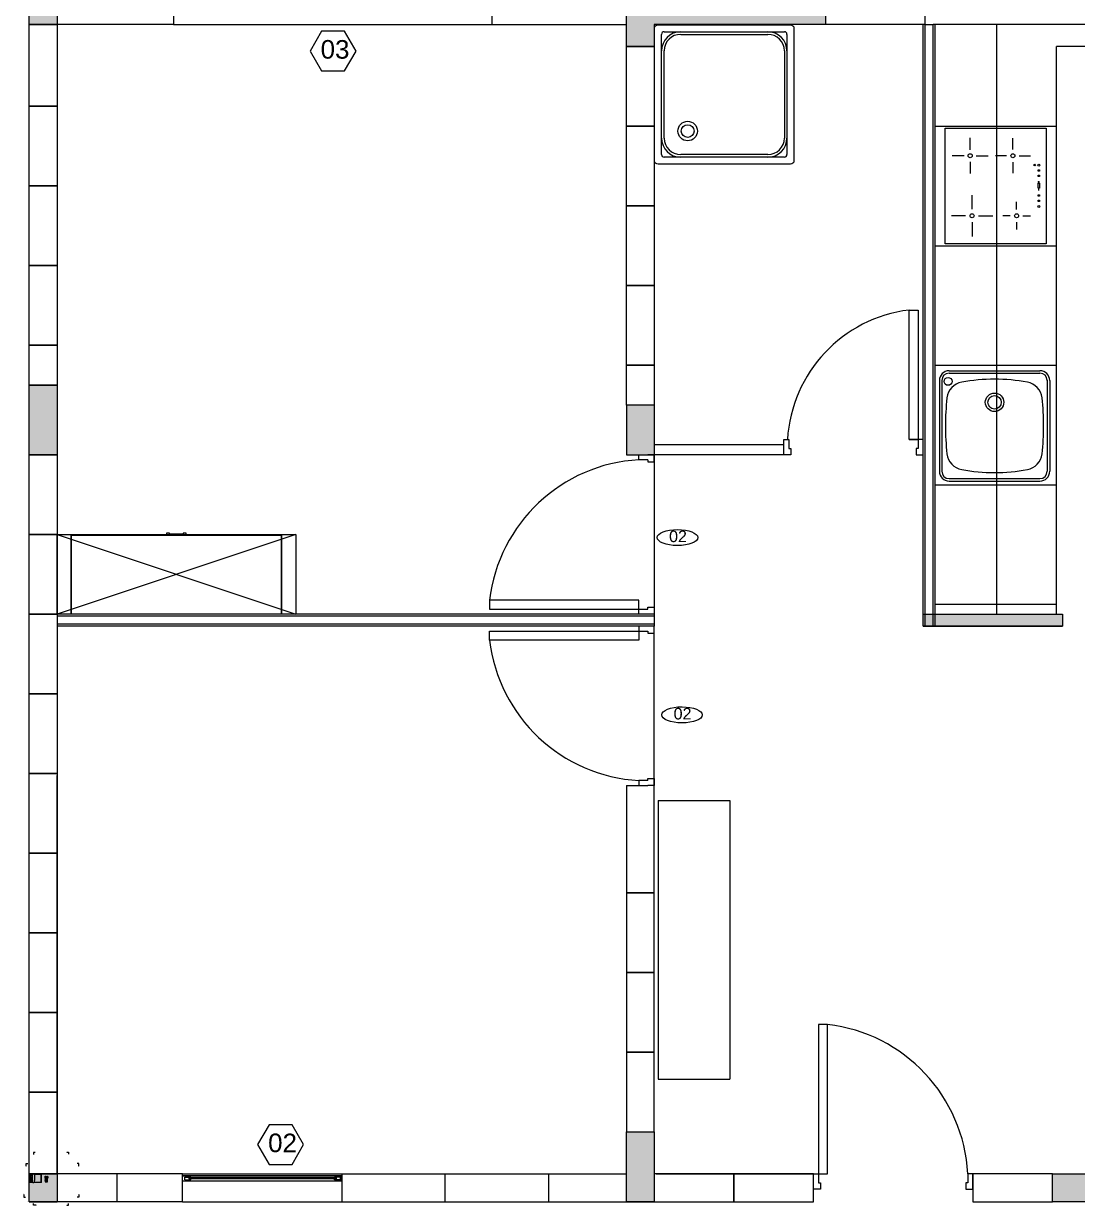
# Model space of a CAD drawing. Header units: inches. Extents: x -1721 to -596, y -6348 to -3031.
# Drawn here: x -836.59 to -831.29, y -3188.34 to -3182.4 of the extents above; entities that cross this region are included whole.
import ezdxf

# ---------------------------------------------------------------- set-up
doc = ezdxf.new("R2010")
doc.units = ezdxf.units.IN
doc.header["$MEASUREMENT"] = 0
for name, color, linetype, lineweight in [('A-DOOR-FULL_Num_Penna__4', 4, 'Continuous', 18), ('A-FLOR-PATT_Num_Penna__8', 8, 'Continuous', 18), ('A-FURN-BATH_Num_Penna__251', 251, 'Continuous', 18), ('A-FURN_Num_Penna__251', 251, 'Continuous', 18), ('A-FURN_Num_Penna__252', 252, 'Continuous', 18), ('A-FURN_Num_Penna__6', 6, 'Continuous', 18), ('A-FURN_Num_Penna__8', 8, 'Continuous', 18), ('A-GLAZ-FULL_Num_Penna__4', 4, 'Continuous', 18), ('a-quote_Num_Penna__7', 7, 'Continuous', 18), ('A-WALL-FULL_Num_Penna__7', 7, 'Continuous', 18), ('linee di sezione_Num_Penna__3', 3, 'Continuous', 18)]:
    doc.layers.add(name, color=color, linetype=linetype, lineweight=lineweight)
doc.layers.add('A-FURN_Num_Penna__2', color=7, linetype='Continuous', lineweight=18, true_color=0x666666)
doc.layers.add('A-WALL-FULL_Num_Penna__2', color=7, linetype='Continuous', lineweight=18, true_color=0x666666)
doc.styles.add('GENERATED_STYLE_1', font='Arial.ttf')

msp = doc.modelspace()

# ---------------------------------------------------------------- hatches: boundary and pattern name
at = {"layer": 'A-FLOR-PATT_Num_Penna__8', "linetype": 'Continuous', "lineweight": 18}
for points in [[(-836.5582, -3182.2665), (-836.5582, -3182.4065), (-836.4182, -3182.4065), (-836.4182, -3182.2665)], [(-833.5582, -3182.2665), (-833.5582, -3182.5165), (-833.4182, -3182.5165), (-833.4182, -3182.4065), (-832.5582, -3182.4065), (-832.5582, -3182.2665)], [(-836.4182, -3184.2165), (-836.5582, -3184.2165), (-836.5582, -3184.5665), (-836.4182, -3184.5665)], [(-833.4182, -3184.5665), (-833.4182, -3184.3165), (-833.5582, -3184.3165), (-833.5582, -3184.5665)], [(-833.4182, -3187.9665), (-833.5582, -3187.9665), (-833.5582, -3188.3165), (-833.4182, -3188.3165)], [(-836.5582, -3188.1765), (-836.5582, -3188.3165), (-836.4182, -3188.3165), (-836.4182, -3188.1765)], [(-835.7716, -3188.2128), (-835.7716, -3188.2103), (-835.7857, -3188.2103), (-835.7857, -3188.189), (-835.7716, -3188.189), (-835.7716, -3188.1865), (-835.7882, -3188.1865), (-835.7882, -3188.2128)], [(-835.0049, -3188.2128), (-834.9882, -3188.2128), (-834.9882, -3188.1865), (-835.0049, -3188.1865), (-835.0049, -3188.189), (-834.9907, -3188.189), (-834.9907, -3188.2103), (-835.0049, -3188.2103)], [(-831.4182, -3188.1765), (-831.4182, -3188.3165), (-830.4182, -3188.3165), (-830.4182, -3188.1765)]]:
    msp.add_hatch(color=8, dxfattribs=at).paths.add_polyline_path(points)
at = {"layer": 'A-FURN_Num_Penna__6', "linetype": 'Continuous', "lineweight": 0, "true_color": 0x3f003f}
msp.add_hatch(color=208, dxfattribs=at).paths.add_polyline_path([(-832.0682, -3185.3665), (-831.3682, -3185.3665), (-831.3682, -3185.4265), (-832.0682, -3185.4265)])
at = {"layer": 'a-quote_Num_Penna__7', "linetype": 'Continuous', "lineweight": 18}
for points in [[(-836.5277, -3188.0694), (-836.5232, -3188.0701), (-836.5277, -3188.0709)], [(-836.3688, -3188.0691), (-836.3734, -3188.0683), (-836.3688, -3188.0676)], [(-836.5727, -3188.1381), (-836.5734, -3188.1427), (-836.5742, -3188.1381)], [(-836.3075, -3188.1381), (-836.3083, -3188.1427), (-836.3091, -3188.1381)], [(-836.5859, -3188.2798), (-836.5852, -3188.2752), (-836.5844, -3188.2798)], [(-836.3091, -3188.2798), (-836.3083, -3188.2752), (-836.3075, -3188.2798)], [(-836.5229, -3188.3335), (-836.5183, -3188.3343), (-836.5229, -3188.335)], [(-836.3688, -3188.335), (-836.3734, -3188.3343), (-836.3688, -3188.3335)]]:
    msp.add_hatch(color=7, dxfattribs=at).paths.add_polyline_path(points)

# ---------------------------------------------------------------- linework, layer by layer
at = {"layer": 'A-DOOR-FULL_Num_Penna__4', "color": 4, "linetype": 'Continuous', "lineweight": 18}
for p, q in [((-832.1382, -3184.4895), (-832.1382, -3183.8395)), ((-832.1382, -3183.8395), (-832.0932, -3183.8395)), ((-832.0932, -3183.8395), (-832.0932, -3184.4895)), ((-832.1382, -3184.4895), (-832.0932, -3184.4895))]:
    msp.add_line(p, q, dxfattribs=at)
at = {"layer": 'A-DOOR-FULL_Num_Penna__4', "color": 4, "linetype": 'Continuous', "lineweight": 18, "flags": 128}
for points in [[(-834.2453, -3185.3415), (-833.4953, -3185.3415), (-833.4953, -3185.2965), (-834.2453, -3185.2965)], [(-834.2453, -3185.4515), (-833.4953, -3185.4515), (-833.4953, -3185.4965), (-834.2453, -3185.4965)], [(-832.5932, -3187.4265), (-832.5932, -3188.1765), (-832.5482, -3188.1765), (-832.5482, -3187.4265)]]:
    msp.add_lwpolyline(points, close=True, dxfattribs=at)
at = {"layer": 'A-DOOR-FULL_Num_Penna__4', "color": 4, "linetype": 'Continuous', "lineweight": 18}
for centre, radius, start, end in [((-832.0542, -3184.5307), 0.6963, 96.93278, 176.61016), ((-833.4522, -3185.3888), 0.7984, 93.09333, 173.36373), ((-833.4522, -3185.4042), 0.7984, 186.63627, 266.90667), ((-832.6405, -3188.2196), 0.7984, 3.09333, 83.36373)]:
    msp.add_arc(centre, radius, start, end, dxfattribs=at)
at = {"layer": 'A-FURN-BATH_Num_Penna__251', "color": 251, "linetype": 'Continuous', "lineweight": 18}
for p, q in [((-831.9375, -3184.1443), (-831.4812, -3184.1443)), ((-831.9375, -3184.1565), (-831.4812, -3184.1565)), ((-831.9863, -3184.1923), (-831.9863, -3184.6494)), ((-831.9741, -3184.1924), (-831.9741, -3184.6494)), ((-831.4446, -3184.1908), (-831.4446, -3184.6494)), ((-831.4324, -3184.1931), (-831.4324, -3184.6494)), ((-831.9375, -3184.686), (-831.4812, -3184.686)), ((-831.9375, -3184.6982), (-831.4812, -3184.6982)), ((-832.0082, -3184.7165), (-831.3982, -3184.7165))]:
    msp.add_line(p, q, dxfattribs=at)
for centre, radius in [((-831.9427, -3184.1978), 0.0198), ((-831.7093, -3184.3029), 0.0464), ((-831.7093, -3184.3029), 0.0336)]:
    msp.add_circle(centre, radius, dxfattribs=at)
for centre, radius, start, end in [((-831.9375, -3184.1931), 0.0488, 90.00195, 180.00195), ((-831.9375, -3184.1931), 0.0366, 90.00195, 180.00195), ((-831.4812, -3184.1931), 0.0488, 0.00195, 90.00195), ((-831.4812, -3184.1931), 0.0366, 0.00195, 90.00195), ((-831.8577, -3184.292), 0.0915, 100.38124, 172.77), ((-831.7093, -3185.102), 0.915, 90, 100.38124), ((-831.7093, -3185.102), 0.915, 79.61876, 90), ((-831.5609, -3184.292), 0.0915, 7.23, 79.61876), ((-830.5906, -3184.4212), 1.3652, 174.08223, 180.00097), ((-832.8281, -3184.4212), 1.3652, 359.99903, 5.91777), ((-830.5906, -3184.4213), 1.3652, 179.99903, 185.91777), ((-832.8281, -3184.4213), 1.3652, 354.08223, 0.00097), ((-831.8577, -3184.5505), 0.0915, 187.23, 259.61876), ((-831.5609, -3184.5505), 0.0915, 280.38124, 352.77), ((-831.9375, -3184.6494), 0.0488, 180, 270), ((-831.9375, -3184.6494), 0.0366, 180, 270), ((-831.7093, -3183.7405), 0.915, 259.61876, 270), ((-831.7093, -3183.7405), 0.915, 270, 280.38124), ((-831.4812, -3184.6494), 0.0488, 270, 0), ((-831.4812, -3184.6494), 0.0366, 270, 0)]:
    msp.add_arc(centre, radius, start, end, dxfattribs=at)
at = {"layer": 'A-FURN_Num_Penna__2', "color": 251, "linetype": 'Continuous', "lineweight": 18, "true_color": 0x666666, "flags": 128}
msp.add_lwpolyline([(-832.0682, -3185.3665), (-831.3682, -3185.3665), (-831.3682, -3185.4265), (-832.0682, -3185.4265)], close=True, dxfattribs=at)
at = {"layer": 'A-FURN_Num_Penna__251', "color": 251, "linetype": 'Continuous', "lineweight": 18}
for p, q in [((-831.3982, -3185.3665), (-831.3982, -3182.5165)), ((-830.5582, -3182.5165), (-831.3982, -3182.5165)), ((-831.9569, -3183.5065), (-831.9569, -3182.9265)), ((-831.9569, -3182.9265), (-831.4496, -3182.9265)), ((-831.4496, -3182.9265), (-831.4496, -3183.5065)), ((-831.8317, -3183.0345), (-831.8317, -3182.9746)), ((-831.6173, -3183.0331), (-831.6173, -3182.9769)), ((-831.8618, -3183.0646), (-831.9218, -3183.0646)), ((-831.8317, -3183.0947), (-831.8317, -3183.1547)), ((-831.8016, -3183.0646), (-831.7416, -3183.0646)), ((-831.6491, -3183.0649), (-831.7053, -3183.0649)), ((-831.6173, -3183.0966), (-831.6173, -3183.1528)), ((-831.5856, -3183.0649), (-831.5294, -3183.0649)), ((-831.4902, -3183.1425), (-831.4902, -3183.1358)), ((-831.4902, -3183.1358), (-831.4835, -3183.1358)), ((-831.4835, -3183.1425), (-831.4902, -3183.1425)), ((-831.4902, -3183.1697), (-831.4902, -3183.163)), ((-831.4902, -3183.163), (-831.4835, -3183.163)), ((-831.4835, -3183.1358), (-831.4835, -3183.1425)), ((-831.4835, -3183.163), (-831.4835, -3183.1697)), ((-831.4911, -3183.1963), (-831.4832, -3183.1963)), ((-831.4909, -3183.2279), (-831.4909, -3183.2023)), ((-831.4909, -3183.2023), (-831.4835, -3183.2023)), ((-831.4835, -3183.1697), (-831.4902, -3183.1697)), ((-831.4871, -3183.2003), (-831.4871, -3183.1928)), ((-831.4835, -3183.2023), (-831.4835, -3183.2279)), ((-831.8221, -3183.3336), (-831.8221, -3183.2624)), ((-831.4835, -3183.2279), (-831.4909, -3183.2279)), ((-831.4902, -3183.2673), (-831.4902, -3183.2606)), ((-831.4902, -3183.2606), (-831.4835, -3183.2606)), ((-831.4835, -3183.2673), (-831.4902, -3183.2673)), ((-831.4876, -3183.2388), (-831.4876, -3183.231)), ((-831.4835, -3183.2606), (-831.4835, -3183.2673)), ((-831.5985, -3183.3342), (-831.5985, -3183.2967)), ((-831.4902, -3183.2951), (-831.4902, -3183.2884)), ((-831.4902, -3183.2884), (-831.4835, -3183.2884)), ((-831.4835, -3183.2951), (-831.4902, -3183.2951)), ((-831.4835, -3183.2884), (-831.4835, -3183.2951)), ((-831.8549, -3183.3663), (-831.9261, -3183.3663)), ((-831.8221, -3183.3991), (-831.8221, -3183.4703)), ((-831.7894, -3183.3663), (-831.7182, -3183.3663)), ((-831.6306, -3183.3663), (-831.6681, -3183.3663)), ((-831.5985, -3183.3984), (-831.5985, -3183.4359)), ((-831.5664, -3183.3663), (-831.529, -3183.3663)), ((-831.4496, -3183.5065), (-831.9569, -3183.5065)), ((-832.0082, -3184.1165), (-831.3982, -3184.1165)), ((-832.0082, -3185.3165), (-831.3982, -3185.3165)), ((-833.3982, -3186.3015), (-833.3982, -3187.7015)), ((-833.3982, -3186.3015), (-833.0382, -3186.3015)), ((-833.0382, -3186.3015), (-833.0382, -3187.7015)), ((-833.3982, -3187.7015), (-833.0382, -3187.7015))]:
    msp.add_line(p, q, dxfattribs=at)
for centre, radius in [((-831.8317, -3183.0646), 0.0101), ((-831.6173, -3183.0649), 0.0101), ((-831.5073, -3183.1118), 0.00389), ((-831.4868, -3183.1118), 0.00521), ((-831.4868, -3183.3192), 0.00521), ((-831.8221, -3183.3663), 0.0101), ((-831.5985, -3183.3663), 0.0101)]:
    msp.add_circle(centre, radius, dxfattribs=at)
at = {"layer": 'A-FURN_Num_Penna__252', "color": 252, "linetype": 'Continuous', "lineweight": 18}
for p, q in [((-831.6982, -3185.3665), (-831.6982, -3182.4065)), ((-832.0082, -3182.9165), (-831.3982, -3182.9165)), ((-832.0082, -3183.5165), (-831.3982, -3183.5165))]:
    msp.add_line(p, q, dxfattribs=at)
at = {"layer": 'A-FURN_Num_Penna__6', "color": 6, "linetype": 'Continuous', "lineweight": 18}
for p, q in [((-832.0082, -3184.7165), (-831.3982, -3184.7165)), ((-833.4183, -3185.3665), (-833.4182, -3185.3665)), ((-832.0682, -3185.3665), (-831.3682, -3185.3665)), ((-832.0082, -3185.3971), (-832.0081, -3185.3971)), ((-831.3682, -3185.3665), (-831.3682, -3185.4265)), ((-833.4183, -3185.4265), (-833.4182, -3185.4265)), ((-832.0682, -3185.4265), (-831.3682, -3185.4265))]:
    msp.add_line(p, q, dxfattribs=at)
at = {"layer": 'A-FURN_Num_Penna__8', "color": 8, "linetype": 'Continuous', "lineweight": 18}
for p, q in [((-835.8331, -3182.4065), (-834.2331, -3182.4065)), ((-835.8331, -3182.4065), (-835.0331, -3182.4065)), ((-835.0331, -3182.4065), (-834.2331, -3182.4065)), ((-833.3687, -3182.4421), (-832.7649, -3182.4421)), ((-832.0582, -3182.4065), (-832.5582, -3182.4065)), ((-832.0082, -3183.4865), (-832.0082, -3182.4065)), ((-833.3818, -3183.059), (-833.3818, -3182.4553)), ((-833.2856, -3182.4553), (-832.8481, -3182.4553)), ((-832.7518, -3182.4553), (-832.7518, -3183.059)), ((-833.3687, -3182.9759), (-833.3687, -3182.5384)), ((-832.7649, -3182.5384), (-832.7649, -3182.9759)), ((-832.7649, -3183.0721), (-833.3687, -3183.0721)), ((-832.8481, -3183.059), (-833.2856, -3183.059)), ((-832.0932, -3184.4895), (-832.1382, -3184.4895)), ((-833.4182, -3184.5665), (-833.4182, -3185.3665)), ((-836.4182, -3184.9665), (-835.2192, -3185.3665)), ((-835.2192, -3184.9665), (-836.4182, -3185.3665)), ((-835.8536, -3184.9627), (-835.8443, -3184.9627)), ((-835.7895, -3184.9627), (-835.7839, -3184.9627)), ((-833.4182, -3186.2265), (-833.4182, -3185.4265)), ((-836.5543, -3188.1986), (-836.5543, -3188.1799)), ((-836.5543, -3188.2189), (-836.5543, -3188.1994)), ((-836.5538, -3188.1986), (-836.5538, -3188.1799)), ((-836.5538, -3188.2189), (-836.5538, -3188.1994)), ((-836.5518, -3188.1799), (-836.5518, -3188.1986)), ((-836.5518, -3188.1994), (-836.5517, -3188.2055)), ((-836.499, -3188.1799), (-836.499, -3188.2189)), ((-836.4983, -3188.1986), (-836.4983, -3188.1799)), ((-836.4983, -3188.2189), (-836.4983, -3188.1994)), ((-836.4976, -3188.1986), (-836.4976, -3188.18)), ((-836.4976, -3188.2189), (-836.4976, -3188.1994)), ((-836.4967, -3188.1986), (-836.4967, -3188.1799)), ((-836.4967, -3188.2189), (-836.4967, -3188.1994)), ((-836.4785, -3188.1883), (-836.4739, -3188.1883)), ((-836.4785, -3188.2008), (-836.4785, -3188.1883)), ((-836.4739, -3188.2008), (-836.4785, -3188.2008)), ((-836.4785, -3188.2039), (-836.4785, -3188.2158)), ((-836.467, -3188.2028), (-836.4774, -3188.2028)), ((-836.4771, -3188.2109), (-836.4771, -3188.2088)), ((-836.4736, -3188.2095), (-836.4764, -3188.2088)), ((-836.4764, -3188.2109), (-836.4736, -3188.2102)), ((-836.4757, -3188.209), (-836.4757, -3188.2048)), ((-836.4757, -3188.2149), (-836.4757, -3188.2107)), ((-836.4752, -3188.2042), (-836.4678, -3188.2042)), ((-836.4739, -3188.1883), (-836.4739, -3188.2008)), ((-836.4734, -3188.1986), (-836.4739, -3188.1986)), ((-836.4739, -3188.1997), (-836.4734, -3188.1997)), ((-836.4736, -3188.2102), (-836.4736, -3188.2095)), ((-836.4734, -3188.1929), (-836.4727, -3188.1929)), ((-836.4734, -3188.1929), (-836.4734, -3188.1963)), ((-836.4734, -3188.1963), (-836.4727, -3188.1963)), ((-836.4734, -3188.1997), (-836.4734, -3188.1986)), ((-836.4673, -3188.2048), (-836.4673, -3188.2149)), ((-836.4659, -3188.2158), (-836.4659, -3188.2039)), ((-835.7882, -3188.1765), (-834.9882, -3188.1765)), ((-836.5517, -3188.2145), (-836.5517, -3188.2189)), ((-836.5321, -3188.2189), (-836.499, -3188.2189)), ((-836.4774, -3188.2168), (-836.467, -3188.2168)), ((-836.4678, -3188.2154), (-836.4752, -3188.2154)), ((-836.5682, -3188.3165), (-836.5683, -3188.3165)), ((-835.7882, -3188.3165), (-834.9882, -3188.3165)), ((-835.7882, -3188.3165), (-834.9882, -3188.3165))]:
    msp.add_line(p, q, dxfattribs=at)
at = {"layer": 'A-FURN_Num_Penna__8', "color": 8, "linetype": 'Continuous', "lineweight": 18, "flags": 128}
msp.add_lwpolyline([(-833.4168, -3182.4246, -0.414214), (-833.3993, -3182.4071), (-832.7343, -3182.4071, -0.414214), (-832.7168, -3182.4246), (-832.7168, -3183.0896, -0.414214), (-832.7343, -3183.1071), (-833.3993, -3183.1071, -0.414214), (-833.4168, -3183.0896)], format="xyb", close=True, dxfattribs=at)
msp.add_lwpolyline([(-833.4168, -3182.4246, -0.414214), (-833.3993, -3182.4071), (-832.7343, -3182.4071, -0.414214), (-832.7168, -3182.4246), (-832.7168, -3183.0896, -0.414214), (-832.7343, -3183.1071), (-833.3993, -3183.1071, -0.414214), (-833.4168, -3183.0896)], format="xyb", close=True, dxfattribs=at)
for points in [[(-835.2901, -3184.9665), (-835.2901, -3185.3665), (-835.2901, -3184.9715), (-836.3473, -3184.9715), (-836.3473, -3185.3665), (-836.3473, -3184.9665), (-835.2901, -3184.9665), (-835.2192, -3184.9665), (-835.2192, -3185.3665), (-836.4182, -3185.3665), (-836.4182, -3184.9665), (-836.3473, -3184.9665)], [(-835.8535, -3184.9665), (-835.8535, -3184.9602), (-835.8684, -3184.9602), (-835.8684, -3184.9665)], [(-835.7839, -3184.9652), (-835.7895, -3184.9652), (-835.8158, -3184.9652), (-835.8443, -3184.9652), (-835.8536, -3184.9652)], [(-835.8443, -3184.9652), (-835.8443, -3184.9627), (-835.8158, -3184.9627), (-835.7895, -3184.9627), (-835.7895, -3184.9652)], [(-835.7689, -3184.9665), (-835.7689, -3184.9602), (-835.7839, -3184.9602), (-835.7839, -3184.9665)], [(-836.5543, -3188.1791), (-836.5407, -3188.1791)], [(-836.5414, -3188.1799), (-836.5543, -3188.1799)], [(-836.5543, -3188.1986), (-836.5518, -3188.1986)], [(-836.5518, -3188.1994), (-836.5543, -3188.1994)], [(-836.5519, -3188.1871), (-836.5519, -3188.1861), (-836.5518, -3188.1851), (-836.5518, -3188.1842), (-836.5517, -3188.1833), (-836.5516, -3188.1826), (-836.5515, -3188.1819), (-836.5514, -3188.1814), (-836.5512, -3188.1811), (-836.551, -3188.1808), (-836.5508, -3188.1807), (-836.5505, -3188.1806), (-836.5502, -3188.1806), (-836.5499, -3188.1806), (-836.5495, -3188.1807)], [(-836.5495, -3188.1806), (-836.5491, -3188.1807), (-836.5486, -3188.1808), (-836.5482, -3188.1809), (-836.5477, -3188.181), (-836.5473, -3188.1811), (-836.5468, -3188.1812), (-836.5464, -3188.1813), (-836.546, -3188.1813), (-836.5457, -3188.1814), (-836.5455, -3188.1814), (-836.5452, -3188.1814), (-836.545, -3188.1814), (-836.5449, -3188.1814), (-836.5448, -3188.1814), (-836.5447, -3188.1814), (-836.5446, -3188.1815), (-836.5445, -3188.1815), (-836.5445, -3188.1816), (-836.5445, -3188.1817), (-836.5444, -3188.1819), (-836.5444, -3188.182), (-836.5444, -3188.1823), (-836.5444, -3188.1825), (-836.5444, -3188.1828), (-836.5444, -3188.1831), (-836.5443, -3188.1834), (-836.5443, -3188.1838), (-836.5443, -3188.1842), (-836.5442, -3188.1846), (-836.5442, -3188.185), (-836.5441, -3188.1855), (-836.5441, -3188.1859), (-836.544, -3188.1864), (-836.544, -3188.1869), (-836.5439, -3188.1873), (-836.5438, -3188.1878), (-836.5438, -3188.1883), (-836.5437, -3188.1888), (-836.5437, -3188.1893), (-836.5437, -3188.1899), (-836.5437, -3188.1904), (-836.5437, -3188.191), (-836.5437, -3188.1915), (-836.5438, -3188.1921), (-836.5438, -3188.1926), (-836.5439, -3188.1932), (-836.5439, -3188.1937), (-836.544, -3188.1943), (-836.544, -3188.1948), (-836.544, -3188.1953), (-836.544, -3188.1958), (-836.5441, -3188.1962), (-836.5441, -3188.1966), (-836.5442, -3188.197), (-836.5443, -3188.1973), (-836.5444, -3188.1976), (-836.5446, -3188.1978), (-836.5447, -3188.1979), (-836.545, -3188.198), (-836.5452, -3188.1981), (-836.5455, -3188.1981), (-836.5458, -3188.1981), (-836.5461, -3188.1981), (-836.5464, -3188.198), (-836.5467, -3188.1979), (-836.5471, -3188.1979), (-836.5474, -3188.1978), (-836.5478, -3188.1977), (-836.5481, -3188.1976), (-836.5484, -3188.1975), (-836.5487, -3188.1975), (-836.5489, -3188.1974), (-836.5491, -3188.1974), (-836.5493, -3188.1974), (-836.5494, -3188.1974), (-836.5495, -3188.1974), (-836.5496, -3188.1974), (-836.5497, -3188.1974), (-836.5498, -3188.1974), (-836.5499, -3188.1975), (-836.5501, -3188.1975), (-836.5502, -3188.1975), (-836.5504, -3188.1975), (-836.5505, -3188.1975), (-836.5507, -3188.1975), (-836.5508, -3188.1975), (-836.551, -3188.1975), (-836.5511, -3188.1976), (-836.5512, -3188.1975), (-836.5512, -3188.1975), (-836.5513, -3188.1975), (-836.5514, -3188.1974), (-836.5514, -3188.1972), (-836.5514, -3188.1969), (-836.5515, -3188.1966), (-836.5515, -3188.1962), (-836.5515, -3188.1956), (-836.5516, -3188.1949), (-836.5516, -3188.1941), (-836.5517, -3188.1933), (-836.5518, -3188.1923), (-836.5518, -3188.1913), (-836.5518, -3188.1903), (-836.5519, -3188.1892), (-836.5519, -3188.1871)], [(-836.5495, -3188.2173), (-836.5491, -3188.2172), (-836.5486, -3188.2171), (-836.5482, -3188.217), (-836.5477, -3188.2169), (-836.5473, -3188.2168), (-836.5468, -3188.2168), (-836.5464, -3188.2167), (-836.546, -3188.2166), (-836.5457, -3188.2166), (-836.5455, -3188.2166), (-836.5452, -3188.2165), (-836.545, -3188.2165), (-836.5449, -3188.2165), (-836.5448, -3188.2165), (-836.5447, -3188.2165), (-836.5446, -3188.2165), (-836.5445, -3188.2164), (-836.5445, -3188.2163), (-836.5445, -3188.2162), (-836.5444, -3188.2161), (-836.5444, -3188.2159), (-836.5444, -3188.2157), (-836.5444, -3188.2154), (-836.5444, -3188.2152), (-836.5444, -3188.2149), (-836.5443, -3188.2145), (-836.5443, -3188.2142), (-836.5443, -3188.2138), (-836.5442, -3188.2133), (-836.5442, -3188.2129), (-836.5441, -3188.2125), (-836.5441, -3188.212), (-836.544, -3188.2115), (-836.544, -3188.2111), (-836.5439, -3188.2106), (-836.5438, -3188.2101), (-836.5438, -3188.2096), (-836.5437, -3188.2091), (-836.5437, -3188.2086), (-836.5437, -3188.2081), (-836.5437, -3188.2075), (-836.5437, -3188.207), (-836.5437, -3188.2064), (-836.5438, -3188.2059), (-836.5438, -3188.2053), (-836.5439, -3188.2048), (-836.5439, -3188.2042), (-836.544, -3188.2037), (-836.544, -3188.2031), (-836.544, -3188.2026), (-836.544, -3188.2022), (-836.5441, -3188.2017), (-836.5441, -3188.2013), (-836.5442, -3188.2009), (-836.5443, -3188.2006), (-836.5444, -3188.2003), (-836.5446, -3188.2001), (-836.5447, -3188.2), (-836.545, -3188.1999), (-836.5452, -3188.1998), (-836.5455, -3188.1998), (-836.5458, -3188.1998), (-836.5461, -3188.1999), (-836.5464, -3188.1999), (-836.5467, -3188.2), (-836.5471, -3188.2001), (-836.5474, -3188.2002), (-836.5478, -3188.2003), (-836.5481, -3188.2003), (-836.5484, -3188.2004), (-836.5487, -3188.2005), (-836.5489, -3188.2005), (-836.5491, -3188.2006), (-836.5493, -3188.2006), (-836.5494, -3188.2006), (-836.5495, -3188.2006), (-836.5496, -3188.2006), (-836.5497, -3188.2005), (-836.5498, -3188.2005), (-836.5499, -3188.2005), (-836.5501, -3188.2005), (-836.5502, -3188.2004), (-836.5504, -3188.2004), (-836.5505, -3188.2004), (-836.5507, -3188.2004), (-836.5508, -3188.2004), (-836.551, -3188.2004), (-836.5511, -3188.2004), (-836.5512, -3188.2004), (-836.5512, -3188.2004), (-836.5513, -3188.2005), (-836.5514, -3188.2006), (-836.5514, -3188.2007), (-836.5514, -3188.201), (-836.5515, -3188.2013), (-836.5515, -3188.2018), (-836.5515, -3188.2023), (-836.5516, -3188.203), (-836.5516, -3188.2038), (-836.5517, -3188.2047), (-836.5518, -3188.2056), (-836.5518, -3188.2066), (-836.5518, -3188.2076), (-836.5519, -3188.2087), (-836.5519, -3188.2108)], [(-836.5322, -3188.1791), (-836.4963, -3188.1791)], [(-836.4963, -3188.1799), (-836.5312, -3188.1799)], [(-836.499, -3188.1986), (-836.4963, -3188.1986)], [(-836.4963, -3188.1994), (-836.499, -3188.1994)], [(-836.5543, -3188.2189), (-836.5425, -3188.2189)], [(-836.5395, -3188.2197), (-836.5543, -3188.2197)], [(-836.5519, -3188.2108), (-836.5519, -3188.2119), (-836.5518, -3188.2129), (-836.5518, -3188.2138), (-836.5517, -3188.2147), (-836.5516, -3188.2154), (-836.5515, -3188.2161), (-836.5514, -3188.2165), (-836.5512, -3188.2169), (-836.551, -3188.2172), (-836.5508, -3188.2173), (-836.5505, -3188.2174), (-836.5502, -3188.2174), (-836.5499, -3188.2174), (-836.5495, -3188.2173)], [(-836.4963, -3188.2197), (-836.5344, -3188.2197)], [(-836.5332, -3188.2189), (-836.4963, -3188.2189)]]:
    msp.add_lwpolyline(points, dxfattribs=at)
msp.add_lwpolyline([(-836.5375, -3188.22), (-836.5368, -3188.2201), (-836.5361, -3188.2201), (-836.5354, -3188.22), (-836.5347, -3188.2199), (-836.5341, -3188.2196), (-836.5335, -3188.2192), (-836.5329, -3188.2186), (-836.5324, -3188.2179), (-836.532, -3188.2169), (-836.5316, -3188.2158), (-836.5312, -3188.2146), (-836.5309, -3188.2133), (-836.5307, -3188.2119), (-836.5305, -3188.2104), (-836.5303, -3188.2089), (-836.5301, -3188.2074), (-836.53, -3188.2059), (-836.5299, -3188.2045), (-836.5298, -3188.203), (-836.5298, -3188.2016), (-836.5298, -3188.2002), (-836.5297, -3188.1987), (-836.5298, -3188.1972), (-836.5298, -3188.1957), (-836.5298, -3188.1942), (-836.5299, -3188.1927), (-836.53, -3188.1911), (-836.53, -3188.1896), (-836.5301, -3188.1882), (-836.5302, -3188.1868), (-836.5303, -3188.1856), (-836.5303, -3188.1844), (-836.5304, -3188.1834), (-836.5305, -3188.1825), (-836.5306, -3188.1817), (-836.5307, -3188.181), (-836.5309, -3188.1804), (-836.5312, -3188.1799), (-836.5315, -3188.1795), (-836.532, -3188.1792), (-836.5326, -3188.1789), (-836.5333, -3188.1787), (-836.5341, -3188.1785), (-836.5349, -3188.1783), (-836.5358, -3188.1783), (-836.5367, -3188.1782), (-836.5376, -3188.1782), (-836.5384, -3188.1783), (-836.5392, -3188.1784), (-836.54, -3188.1787), (-836.5406, -3188.1791), (-836.5413, -3188.1797), (-836.5418, -3188.1807), (-836.5423, -3188.182), (-836.5427, -3188.1837), (-836.543, -3188.186), (-836.5432, -3188.1888), (-836.5434, -3188.192), (-836.5435, -3188.1955), (-836.5435, -3188.1992), (-836.5435, -3188.2028), (-836.5435, -3188.2062), (-836.5435, -3188.2094), (-836.5434, -3188.2121), (-836.5434, -3188.2142), (-836.5434, -3188.2158), (-836.5433, -3188.217), (-836.5432, -3188.2178), (-836.5431, -3188.2183), (-836.5429, -3188.2186), (-836.5427, -3188.2188), (-836.5424, -3188.2189), (-836.542, -3188.2191), (-836.5415, -3188.2192), (-836.5409, -3188.2194), (-836.5403, -3188.2195), (-836.5396, -3188.2197), (-836.539, -3188.2198), (-836.5382, -3188.22)], close=True, dxfattribs=at)
for points in [[(-836.4688, -3188.1989, 0.063415), (-836.4661, -3188.1985, 0.076468), (-836.464, -3188.1976, 0.107136), (-836.4624, -3188.1961, 0.147373), (-836.462, -3188.1946, 0.147373), (-836.4624, -3188.1931, 0.107136), (-836.464, -3188.1916, 0.076468), (-836.4661, -3188.1907, 0.063415), (-836.4688, -3188.1903)], [(-836.4688, -3188.1971, 0.063415), (-836.4665, -3188.1969, 0.076468), (-836.4649, -3188.1962, 0.107136), (-836.4639, -3188.1952, 0.147373), (-836.4637, -3188.1946, 0.147373), (-836.4639, -3188.194, 0.107136), (-836.4649, -3188.193, 0.076468), (-836.4665, -3188.1923, 0.063415), (-836.4688, -3188.192)]]:
    msp.add_lwpolyline(points, format="xyb", dxfattribs=at)
at = {"layer": 'A-FURN_Num_Penna__8', "color": 8, "linetype": 'Continuous', "lineweight": 18}
for centre, radius in [((-833.2506, -3182.9409), 0.049), ((-833.2506, -3182.9409), 0.032), ((-836.4767, -3188.2081), 0.000698), ((-836.4718, -3188.2098), 0.000698), ((-836.4767, -3188.2116), 0.000698)]:
    msp.add_circle(centre, radius, dxfattribs=at)
for centre, radius, start, end in [((-833.2856, -3182.5384), 0.0962, 90, 180), ((-833.3687, -3182.4553), 0.0131, 90, 180), ((-832.8481, -3182.5384), 0.0962, 0, 90), ((-832.7649, -3182.4553), 0.0131, 0, 90), ((-833.2856, -3182.5384), 0.0831, 90, 180), ((-832.8481, -3182.5384), 0.0831, 0, 90), ((-833.2856, -3182.9759), 0.0962, 180, 270), ((-833.2856, -3182.9759), 0.0831, 180, 270), ((-832.8481, -3182.9759), 0.0962, 270, 0), ((-832.8481, -3182.9759), 0.0831, 270, 0), ((-833.3687, -3183.059), 0.0131, 180, 270), ((-832.7649, -3183.059), 0.0131, 270, 0), ((-836.5543, -3188.1795), 0.000422, 90, 270), ((-836.5543, -3188.199), 0.000422, 90, 270), ((-836.5518, -3188.1795), 0.000422, 270, 90), ((-836.5518, -3188.199), 0.000422, 270, 90), ((-836.499, -3188.1795), 0.000422, 90, 270), ((-836.497, -3188.1795), 0.000422, 90, 270), ((-836.4963, -3188.1795), 0.000422, 270, 90), ((-836.4963, -3188.199), 0.000422, 270, 90), ((-836.4774, -3188.2039), 0.00105, 90, 180), ((-836.4752, -3188.2048), 0.000524, 90, 180), ((-836.4688, -3188.1946), 0.00427, 90, 156.42182), ((-836.4688, -3188.1946), 0.00427, 203.57818, 270), ((-836.4688, -3188.1946), 0.00256, 90, 270), ((-836.4678, -3188.2048), 0.000524, 0, 90), ((-836.467, -3188.2039), 0.00105, 0, 90), ((-836.5543, -3188.2193), 0.000422, 90, 270), ((-836.5518, -3188.2193), 0.000422, 270, 90), ((-836.499, -3188.2193), 0.000422, 90, 270), ((-836.497, -3188.2193), 0.000422, 90, 270), ((-836.4963, -3188.2193), 0.000422, 270, 90), ((-836.4774, -3188.2158), 0.00105, 180, 270), ((-836.4752, -3188.2149), 0.000524, 180, 270), ((-836.4678, -3188.2149), 0.000524, 270, 0), ((-836.467, -3188.2158), 0.00105, 270, 0)]:
    msp.add_arc(centre, radius, start, end, dxfattribs=at)
at = {"layer": 'A-GLAZ-FULL_Num_Penna__4', "color": 4, "linetype": 'Continuous', "lineweight": 18}
for p, q in [((-835.7882, -3188.1865), (-835.0049, -3188.1865)), ((-834.9882, -3188.1865), (-835.7882, -3188.1865)), ((-835.776, -3188.2063), (-835.776, -3188.193)), ((-835.776, -3188.193), (-835.7468, -3188.193)), ((-835.776, -3188.2063), (-835.7468, -3188.2063)), ((-835.0141, -3188.1971), (-835.7568, -3188.1971)), ((-835.7568, -3188.1971), (-835.7568, -3188.2021)), ((-835.0141, -3188.2021), (-835.7568, -3188.2021)), ((-835.7468, -3188.1971), (-835.7468, -3188.193)), ((-835.7468, -3188.2063), (-835.7468, -3188.2021)), ((-834.9949, -3188.193), (-835.0241, -3188.193)), ((-835.0241, -3188.1971), (-835.0241, -3188.193)), ((-835.0241, -3188.2063), (-835.0241, -3188.2021)), ((-834.9949, -3188.2063), (-835.0241, -3188.2063)), ((-835.0141, -3188.2021), (-835.0141, -3188.1971)), ((-835.0049, -3188.1865), (-834.9882, -3188.1865)), ((-835.0049, -3188.189), (-835.0049, -3188.1865)), ((-835.0049, -3188.2128), (-835.0049, -3188.2103)), ((-835.0049, -3188.2103), (-834.9907, -3188.2103)), ((-834.9949, -3188.2063), (-834.9949, -3188.193)), ((-834.9907, -3188.2103), (-834.9907, -3188.189)), ((-834.9882, -3188.2128), (-835.7882, -3188.2128))]:
    msp.add_line(p, q, dxfattribs=at)
at = {"layer": 'a-quote_Num_Penna__7', "color": 7, "linetype": 'Continuous', "lineweight": 18}
for p, q in [((-836.5277, -3188.0701), (-836.5365, -3188.0701)), ((-836.5365, -3188.0701), (-836.5365, -3188.0793)), ((-836.3688, -3188.0683), (-836.36, -3188.0683)), ((-836.36, -3188.0683), (-836.36, -3188.0775)), ((-836.5734, -3188.1381), (-836.5734, -3188.1245)), ((-836.5734, -3188.1245), (-836.5643, -3188.1245)), ((-836.3083, -3188.1245), (-836.3174, -3188.1245)), ((-836.3083, -3188.1381), (-836.3083, -3188.1245)), ((-836.5852, -3188.2798), (-836.5852, -3188.2934)), ((-836.5852, -3188.2934), (-836.576, -3188.2934)), ((-836.5365, -3188.3343), (-836.5365, -3188.3251)), ((-836.36, -3188.3343), (-836.36, -3188.3251)), ((-836.3083, -3188.2934), (-836.3174, -3188.2934)), ((-836.3083, -3188.2798), (-836.3083, -3188.2934)), ((-836.5229, -3188.3343), (-836.5365, -3188.3343)), ((-836.3688, -3188.3343), (-836.36, -3188.3343))]:
    msp.add_line(p, q, dxfattribs=at)
at = {"layer": 'A-WALL-FULL_Num_Penna__2', "color": 251, "linetype": 'Continuous', "lineweight": 18, "true_color": 0x666666}
msp.add_line((-836.4182, -3188.1765), (-836.4182, -3186.1765), dxfattribs=at)
at = {"layer": 'A-WALL-FULL_Num_Penna__7', "color": 7, "linetype": 'Continuous', "lineweight": 18}
for p, q in [((-836.5582, -3182.8165), (-836.5582, -3182.2665)), ((-835.8331, -3182.2665), (-835.8331, -3182.4065)), ((-834.2331, -3182.4065), (-834.2331, -3182.2665)), ((-832.0582, -3185.4265), (-832.0582, -3182.2665)), ((-836.5582, -3182.4065), (-836.4182, -3182.4065)), ((-836.4182, -3182.4065), (-836.4182, -3182.8165)), ((-836.4182, -3182.4065), (-836.4182, -3182.9065)), ((-835.8331, -3182.4065), (-836.4182, -3182.4065)), ((-834.2331, -3182.4065), (-833.5582, -3182.4065)), ((-832.0682, -3185.4265), (-832.0682, -3182.4065)), ((-832.0682, -3184.5665), (-832.0682, -3182.4165)), ((-832.0582, -3182.4065), (-832.0182, -3182.4065)), ((-832.0182, -3185.4265), (-832.0182, -3182.4065)), ((-831.2182, -3182.4065), (-832.0182, -3182.4065)), ((-832.0082, -3185.4265), (-832.0082, -3182.4065)), ((-833.5582, -3182.5165), (-833.4182, -3182.5165)), ((-833.5582, -3182.9165), (-833.5582, -3182.5165)), ((-833.4182, -3182.5165), (-833.4182, -3182.9165)), ((-836.5582, -3182.8165), (-836.4182, -3182.8165)), ((-836.5582, -3183.2165), (-836.5582, -3182.8165)), ((-836.4182, -3182.8165), (-836.5582, -3182.8165)), ((-836.4182, -3182.8165), (-836.4182, -3183.2165)), ((-833.5582, -3182.9165), (-833.4182, -3182.9165)), ((-833.5582, -3183.3165), (-833.5582, -3182.9165)), ((-833.4182, -3182.9165), (-833.5582, -3182.9165)), ((-833.4182, -3182.9165), (-833.4182, -3183.3165)), ((-836.5582, -3183.2165), (-836.4182, -3183.2165)), ((-836.5582, -3183.6165), (-836.5582, -3183.2165)), ((-836.4182, -3183.2165), (-836.5582, -3183.2165)), ((-836.4182, -3183.2165), (-836.4182, -3183.6165)), ((-833.5582, -3183.3165), (-833.4182, -3183.3165)), ((-833.5582, -3183.7165), (-833.5582, -3183.3165)), ((-833.4182, -3183.3165), (-833.5582, -3183.3165)), ((-833.4182, -3183.3165), (-833.4182, -3183.7165)), ((-836.4182, -3183.6165), (-836.5582, -3183.6165)), ((-836.5582, -3183.6165), (-836.4182, -3183.6165)), ((-836.5582, -3184.0165), (-836.5582, -3183.6165)), ((-836.4182, -3183.6165), (-836.4182, -3184.0165)), ((-833.5582, -3183.7165), (-833.4182, -3183.7165)), ((-833.5582, -3184.1165), (-833.5582, -3183.7165)), ((-833.4182, -3183.7165), (-833.5582, -3183.7165)), ((-833.4182, -3183.7165), (-833.4183, -3184.5665)), ((-836.5582, -3184.0165), (-836.4182, -3184.0165)), ((-836.5582, -3184.2165), (-836.5582, -3184.0165)), ((-836.4182, -3184.0165), (-836.5582, -3184.0165)), ((-836.4182, -3184.0165), (-836.4182, -3184.2165)), ((-833.5582, -3184.1165), (-833.4182, -3184.1165)), ((-833.5582, -3184.3165), (-833.5582, -3184.1165)), ((-833.4182, -3184.1165), (-833.5582, -3184.1165)), ((-833.4182, -3184.1165), (-833.4182, -3184.3165)), ((-836.4182, -3184.2165), (-836.5582, -3184.2165)), ((-833.4182, -3184.3165), (-833.5582, -3184.3165)), ((-833.5582, -3184.3165), (-833.5582, -3184.5665)), ((-833.4182, -3184.3165), (-833.5582, -3184.3165)), ((-832.7682, -3184.5165), (-833.4182, -3184.5165)), ((-836.5582, -3184.5665), (-836.4182, -3184.5665)), ((-836.5582, -3184.9665), (-836.5582, -3184.5665)), ((-836.4182, -3184.5665), (-836.4182, -3184.9665)), ((-833.5582, -3184.5665), (-833.4182, -3184.5665)), ((-832.7682, -3184.5665), (-833.4182, -3184.5665)), ((-833.4182, -3184.5665), (-833.4163, -3184.5665)), ((-836.4182, -3184.9665), (-836.5582, -3184.9665)), ((-836.5582, -3184.9665), (-836.4182, -3184.9665)), ((-836.5582, -3185.3665), (-836.5582, -3184.9665)), ((-836.4182, -3184.9665), (-836.4182, -3185.3665)), ((-836.4182, -3185.1465), (-836.4182, -3185.1865)), ((-836.4182, -3185.3665), (-836.5582, -3185.3665)), ((-836.5582, -3185.3665), (-836.4182, -3185.3665)), ((-836.5582, -3185.7665), (-836.5582, -3185.3665)), ((-833.4183, -3185.3765), (-836.4183, -3185.3765)), ((-833.4183, -3185.4165), (-836.4183, -3185.4165)), ((-833.4183, -3185.3665), (-836.4182, -3185.3665)), ((-836.4182, -3185.3665), (-836.4182, -3185.7665)), ((-833.4182, -3185.3665), (-833.4183, -3185.4265)), ((-833.4183, -3185.4265), (-836.4182, -3185.4265)), ((-834.222, -3185.4265), (-836.372, -3185.4265)), ((-836.4182, -3185.7665), (-836.5582, -3185.7665)), ((-836.5582, -3185.7665), (-836.4182, -3185.7665)), ((-836.5582, -3186.1665), (-836.5582, -3185.7665)), ((-836.4182, -3185.7665), (-836.4182, -3186.1665)), ((-836.4182, -3186.1665), (-836.5582, -3186.1665)), ((-836.5582, -3186.1665), (-836.4182, -3186.1665)), ((-836.5582, -3186.5665), (-836.5582, -3186.1665)), ((-836.4182, -3186.1665), (-836.4182, -3186.5665)), ((-833.5582, -3186.2265), (-833.5582, -3186.7665)), ((-833.5582, -3186.2265), (-833.4953, -3186.2265)), ((-833.4182, -3186.7665), (-833.4182, -3186.2268)), ((-836.4182, -3186.5665), (-836.5582, -3186.5665)), ((-836.5582, -3186.5665), (-836.4182, -3186.5665)), ((-836.5582, -3186.9665), (-836.5582, -3186.5665)), ((-836.4182, -3186.5665), (-836.4182, -3186.9665)), ((-833.5582, -3186.7665), (-833.4182, -3186.7665)), ((-833.4182, -3186.7665), (-833.5582, -3186.7665)), ((-833.5582, -3186.7665), (-833.5582, -3187.1665)), ((-833.4182, -3187.1665), (-833.4182, -3186.7665)), ((-836.5582, -3186.9665), (-836.4182, -3186.9665)), ((-836.5582, -3187.3665), (-836.5582, -3186.9665)), ((-836.4182, -3186.9665), (-836.5582, -3186.9665)), ((-836.4182, -3186.9665), (-836.4182, -3187.3665)), ((-833.5582, -3187.1665), (-833.4182, -3187.1665)), ((-833.4182, -3187.1665), (-833.5582, -3187.1665)), ((-833.5582, -3187.1665), (-833.5582, -3187.5665)), ((-833.4182, -3187.5665), (-833.4182, -3187.1665)), ((-836.4182, -3187.3665), (-836.5582, -3187.3665)), ((-836.5582, -3187.3665), (-836.4182, -3187.3665)), ((-836.5582, -3187.7665), (-836.5582, -3187.3665)), ((-836.4182, -3187.3665), (-836.4182, -3187.7665)), ((-833.4182, -3187.5665), (-833.5582, -3187.5665)), ((-833.5582, -3187.5665), (-833.5582, -3187.9665)), ((-833.5582, -3187.5665), (-833.4182, -3187.5665)), ((-833.4182, -3187.9665), (-833.4182, -3187.5665)), ((-836.5582, -3187.7665), (-836.4182, -3187.7665)), ((-836.5582, -3188.3165), (-836.5582, -3187.7665)), ((-836.4182, -3187.7665), (-836.5582, -3187.7665)), ((-836.4182, -3187.7665), (-836.4182, -3188.1765)), ((-833.5582, -3187.9665), (-833.4182, -3187.9665)), ((-836.4182, -3188.1765), (-836.5582, -3188.1765)), ((-835.7882, -3188.1765), (-836.4182, -3188.1765)), ((-836.1165, -3188.3165), (-836.1165, -3188.1765)), ((-835.7882, -3188.3165), (-835.7882, -3188.1765)), ((-834.9882, -3188.1765), (-834.9882, -3188.3165)), ((-834.9882, -3188.1765), (-833.5582, -3188.1765)), ((-834.4693, -3188.3165), (-834.4693, -3188.1765)), ((-833.9484, -3188.3165), (-833.9484, -3188.1765)), ((-833.0182, -3188.1765), (-833.4182, -3188.1765)), ((-833.4182, -3188.1765), (-833.4182, -3188.3165)), ((-833.4082, -3188.1765), (-832.5482, -3188.1765)), ((-832.6182, -3188.1765), (-833.0182, -3188.1765)), ((-833.0182, -3188.1765), (-833.0182, -3188.3165)), ((-833.0182, -3188.3165), (-833.0182, -3188.1765)), ((-832.6182, -3188.3165), (-832.6182, -3188.1765)), ((-835.7882, -3188.3165), (-836.4182, -3188.3165)), ((-834.9882, -3188.3165), (-833.5582, -3188.3165)), ((-833.4182, -3188.3165), (-833.5582, -3188.3165)), ((-833.4182, -3188.3165), (-833.5582, -3188.3165)), ((-833.5582, -3188.3165), (-833.4182, -3188.3165)), ((-833.5582, -3188.3165), (-833.4182, -3188.3165)), ((-833.4182, -3188.3165), (-833.0182, -3188.3165)), ((-833.0182, -3188.3165), (-832.6182, -3188.3165))]:
    msp.add_line(p, q, dxfattribs=at)
at = {"layer": 'A-WALL-FULL_Num_Penna__7', "color": 7, "linetype": 'Continuous', "lineweight": 18, "flags": 128}
for points in [[(-836.5582, -3182.2665), (-836.4182, -3182.2665), (-836.4182, -3182.4065), (-836.5582, -3182.4065)], [(-832.7682, -3184.5345), (-832.7682, -3184.4895), (-832.7432, -3184.4895), (-832.7432, -3184.5345)], [(-832.0682, -3184.5345), (-832.0682, -3184.4895), (-832.0932, -3184.4895), (-832.0932, -3184.5345)], [(-833.4503, -3184.5915), (-833.4953, -3184.5915), (-833.4953, -3184.5665), (-833.4503, -3184.5665)], [(-833.4503, -3184.5915), (-833.4503, -3184.6015), (-833.4183, -3184.6015), (-833.4183, -3184.5665), (-833.4503, -3184.5665)], [(-832.7432, -3184.5345), (-832.7332, -3184.5345), (-832.7332, -3184.5665), (-832.7682, -3184.5665), (-832.7682, -3184.5345)], [(-832.0932, -3184.5345), (-832.1032, -3184.5345), (-832.1032, -3184.5665), (-832.0682, -3184.5665), (-832.0682, -3184.5345)], [(-833.4503, -3185.3665), (-833.4953, -3185.3665), (-833.4953, -3185.3415), (-833.4503, -3185.3415)], [(-833.4503, -3185.3415), (-833.4503, -3185.3315), (-833.4183, -3185.3315), (-833.4183, -3185.3665), (-833.4503, -3185.3665)], [(-833.4503, -3185.4265), (-833.4953, -3185.4265), (-833.4953, -3185.4515), (-833.4503, -3185.4515)], [(-833.4503, -3185.4515), (-833.4503, -3185.4615), (-833.4183, -3185.4615), (-833.4183, -3185.4265), (-833.4503, -3185.4265)], [(-833.4503, -3186.2015), (-833.4503, -3186.1915), (-833.4183, -3186.1915), (-833.4183, -3186.2265), (-833.4503, -3186.2265)], [(-833.4503, -3186.2015), (-833.4953, -3186.2015), (-833.4953, -3186.2265), (-833.4503, -3186.2265)], [(-836.5582, -3188.1765), (-836.4182, -3188.1765), (-836.4182, -3188.3165), (-836.5582, -3188.3165)], [(-832.6182, -3188.2215), (-832.6182, -3188.1765), (-832.5932, -3188.1765), (-832.5932, -3188.2215)], [(-832.6182, -3188.2215), (-832.6182, -3188.1765), (-832.5932, -3188.1765), (-832.5932, -3188.2215)], [(-831.8182, -3188.2215), (-831.8182, -3188.1765), (-831.8432, -3188.1765), (-831.8432, -3188.2215)], [(-831.8182, -3188.2215), (-831.8182, -3188.1765), (-831.8432, -3188.1765), (-831.8432, -3188.2215)], [(-832.5932, -3188.2215), (-832.5832, -3188.2215), (-832.5832, -3188.2535), (-832.6182, -3188.2535), (-832.6182, -3188.2215)], [(-831.8432, -3188.2215), (-831.8532, -3188.2215), (-831.8532, -3188.2535), (-831.8182, -3188.2535), (-831.8182, -3188.2215)], [(-836.5582, -3188.3165), (-836.4182, -3188.3165)]]:
    msp.add_lwpolyline(points, dxfattribs=at)
for points in [[(-833.5582, -3182.4065), (-833.5582, -3182.2665), (-832.5582, -3182.2665), (-832.5582, -3182.4065), (-833.4182, -3182.4065), (-833.4182, -3182.5165), (-833.5582, -3182.5165)], [(-836.5582, -3184.2165), (-836.4182, -3184.2165), (-836.4182, -3184.5665), (-836.5582, -3184.5665)], [(-833.5582, -3187.9665), (-833.4182, -3187.9665), (-833.4182, -3188.3165), (-833.5582, -3188.3165)], [(-831.8182, -3188.3165), (-831.4182, -3188.3165), (-831.4182, -3188.1765), (-831.8182, -3188.1765)], [(-831.4182, -3188.1765), (-830.4182, -3188.1765), (-830.4182, -3188.3165), (-831.4182, -3188.3165)]]:
    msp.add_lwpolyline(points, close=True, dxfattribs=at)
at = {"layer": 'linee di sezione_Num_Penna__3', "color": 3, "linetype": 'Continuous', "lineweight": 18, "flags": 128}
for points in [[(-834.9161, -3182.5391), (-834.9739, -3182.4391), (-835.0893, -3182.4391), (-835.1471, -3182.5391), (-835.0893, -3182.6391), (-834.9739, -3182.6391)], [(-835.1798, -3188.03), (-835.2375, -3187.93), (-835.353, -3187.93), (-835.4107, -3188.03), (-835.353, -3188.13), (-835.2375, -3188.13)]]:
    msp.add_lwpolyline(points, close=True, dxfattribs=at)
at = {"layer": 'linee di sezione_Num_Penna__3', "color": 3, "linetype": 'Continuous', "lineweight": 18}
for centre in [(-833.302, -3184.982), (-833.2791, -3185.8723)]:
    msp.add_ellipse(centre, major_axis=(-0.1021, 0.0002), ratio=0.395468, dxfattribs=at)

# ---------------------------------------------------------------- texts
at = {"layer": 'linee di sezione_Num_Penna__3', "color": 3, "linetype": 'Continuous', "lineweight": 18, "char_height": 0.09323, "attachment_point": 7, "rotation": 359.83263, "style": 'GENERATED_STYLE_1'}
for s, insert in [('\\A1;03', (-835.0944, -3182.5784)), ('\\A1;02', (-835.358, -3188.0692))]:
    msp.add_mtext(s, dxfattribs=dict(at, insert=insert))
at = {"layer": 'linee di sezione_Num_Penna__3', "color": 3, "linetype": 'Continuous', "lineweight": 18, "char_height": 0.05781, "attachment_point": 7, "style": 'GENERATED_STYLE_1'}
for insert in [(-833.3441, -3185.0057), (-833.3211, -3185.8959)]:
    msp.add_mtext('\\A1;02', dxfattribs=dict(at, insert=insert))

doc.saveas('drawing.dxf')
